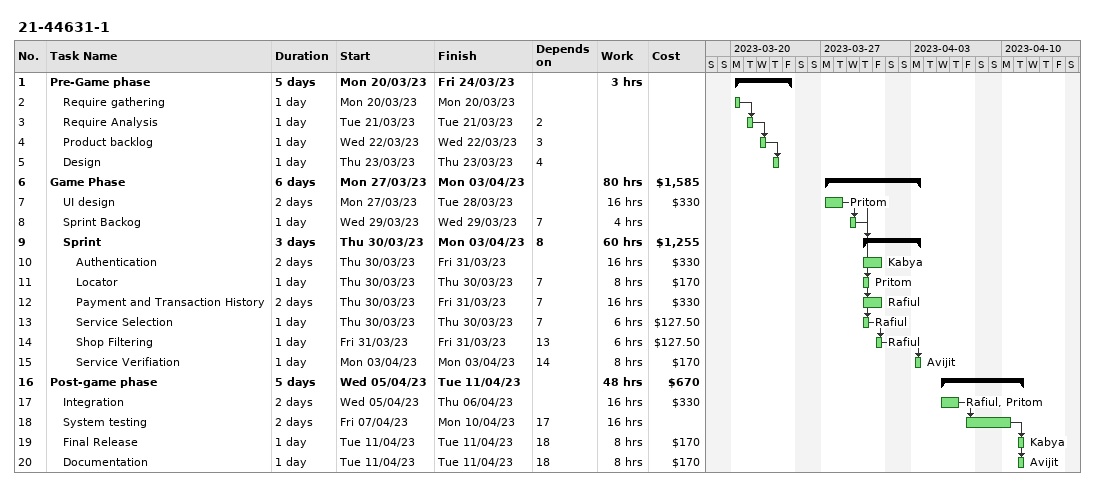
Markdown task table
21-44631-1

| ID | Level | Task | Duration | Start | Finish | Predecessors | Resources | Work (h) | Cost ($) |
|---|---|---|---|---|---|---|---|---|---|
| 1 | 1 | **Pre-Game phase** | 5d | 2023-03-20 | 2023-03-24 |  |  | 3 |  |
| 2 | 2 | Require gathering | 1d | 2023-03-20 | 2023-03-20 |  |  |  |  |
| 3 | 2 | Require Analysis | 1d | 2023-03-21 | 2023-03-21 | 2 |  |  |  |
| 4 | 2 | Product backlog | 1d | 2023-03-22 | 2023-03-22 | 3 |  |  |  |
| 5 | 2 | Design | 1d | 2023-03-23 | 2023-03-23 | 4 |  |  |  |
| 6 | 1 | **Game Phase** | 6d | 2023-03-27 | 2023-04-03 |  |  | 80 | 1585 |
| 7 | 2 | UI design | 2d | 2023-03-27 | 2023-03-28 |  | Pritom | 16 | 330 |
| 8 | 2 | Sprint Backog | 1d | 2023-03-29 | 2023-03-29 | 7 |  | 4 |  |
| 9 | 2 | **Sprint** | 3d | 2023-03-30 | 2023-04-03 | 8 |  | 60 | 1255 |
| 10 | 3 | Authentication | 2d | 2023-03-30 | 2023-03-31 |  | Kabya | 16 | 330 |
| 11 | 3 | Locator | 1d | 2023-03-30 | 2023-03-30 | 7 | Pritom | 8 | 170 |
| 12 | 3 | Payment and Transaction History | 2d | 2023-03-30 | 2023-03-31 | 7 | Rafiul | 16 | 330 |
| 13 | 3 | Service Selection | 1d | 2023-03-30 | 2023-03-30 | 7 | Rafiul | 6 | 127.50 |
| 14 | 3 | Shop Filtering | 1d | 2023-03-31 | 2023-03-31 | 13 | Rafiul | 6 | 127.50 |
| 15 | 3 | Service Verifiation | 1d | 2023-04-03 | 2023-04-03 | 14 | Avijit | 8 | 170 |
| 16 | 1 | **Post-game phase** | 5d | 2023-04-05 | 2023-04-11 |  |  | 48 | 670 |
| 17 | 2 | Integration | 2d | 2023-04-05 | 2023-04-06 |  | Rafiul, Pritom | 16 | 330 |
| 18 | 2 | System testing | 2d | 2023-04-07 | 2023-04-10 | 17 |  | 16 |  |
| 19 | 2 | Final Release | 1d | 2023-04-11 | 2023-04-11 | 18 | Kabya | 8 | 170 |
| 20 | 2 | Documentation | 1d | 2023-04-11 | 2023-04-11 | 18 | Avijit | 8 | 170 |
